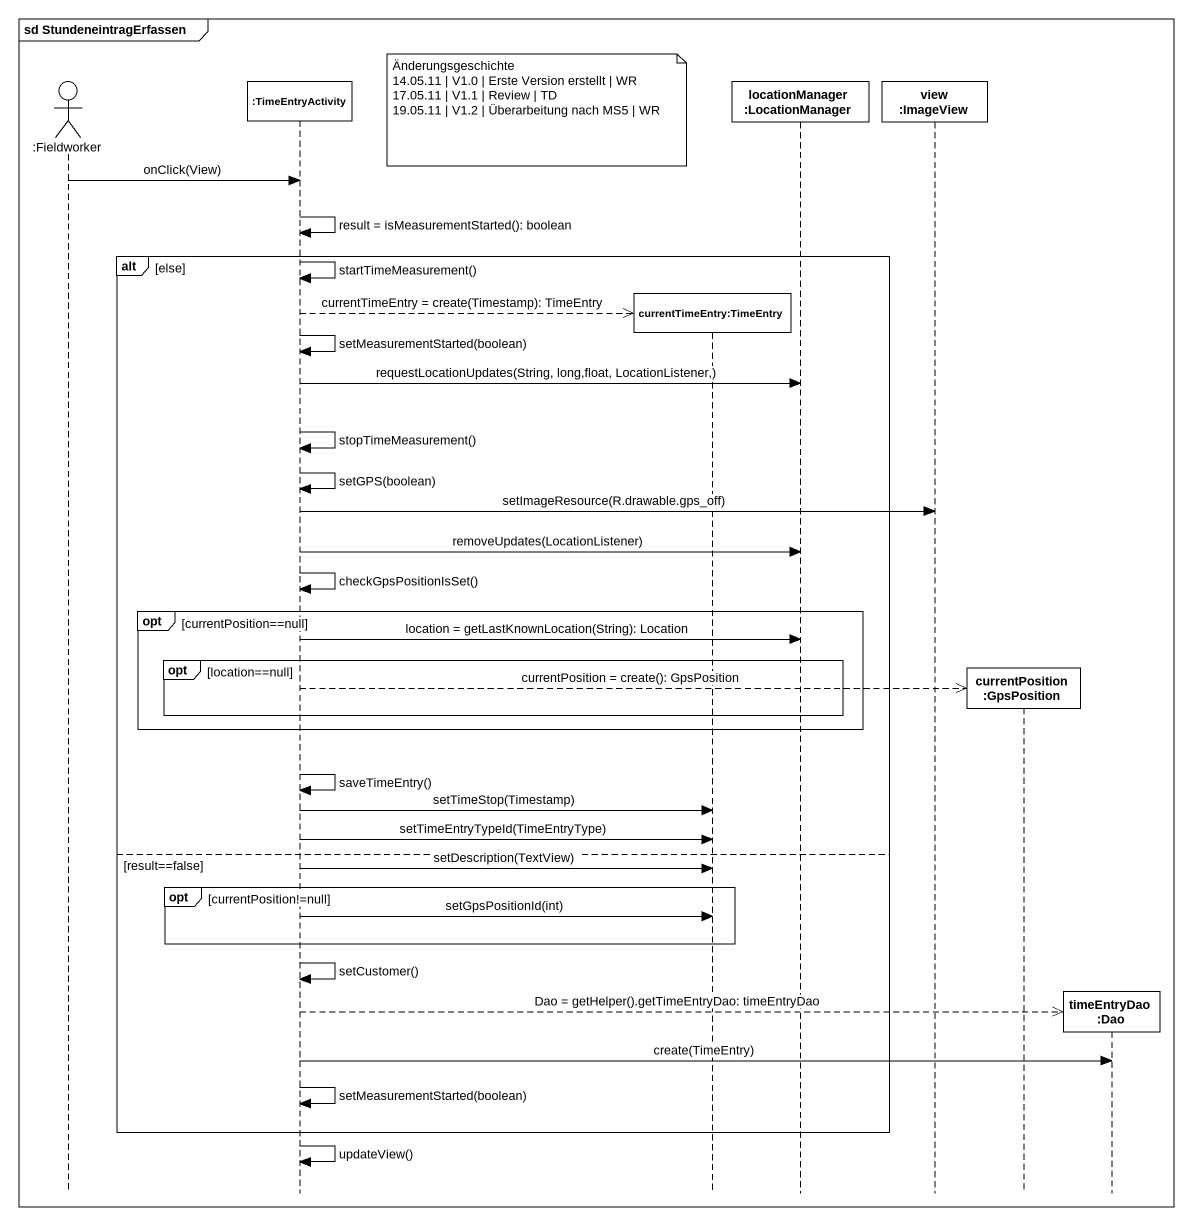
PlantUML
@startuml
mainframe sd StundeneintragErfassen
hide footbox
actor ":Fieldworker" as Fieldworker
participant ":TimeEntryActivity" as TimeEntryActivity
participant "currentTimeEntry:TimeEntry" as currentTimeEntry_TimeEntry
participant "locationManager :LocationManager" as locationManager
participant "view :ImageView" as view_ImageView
participant "currentPosition :GpsPosition" as currentPosition_GpsPosition
participant "timeEntryDao :Dao" as timeEntryDao_Dao

note left of currentTimeEntry_TimeEntry
  Änderungsgeschichte
  14.05.11 | V1.0 | Erste Version erstellt | WR
  17.05.11 | V1.1 | Review | TD
  19.05.11 | V1.2 | Überarbeitung nach MS5 | WR
end note
Fieldworker -> TimeEntryActivity : onClick(View)
TimeEntryActivity -> TimeEntryActivity : result = isMeasurementStarted(): boolean
alt else
  TimeEntryActivity -> TimeEntryActivity : startTimeMeasurement()
  TimeEntryActivity -->> currentTimeEntry_TimeEntry ** : currentTimeEntry = create(Timestamp): TimeEntry
  TimeEntryActivity -> TimeEntryActivity : setMeasurementStarted(boolean)
  TimeEntryActivity -> locationManager : requestLocationUpdates(String, long,float, LocationListener,)
  TimeEntryActivity -> TimeEntryActivity : stopTimeMeasurement()
  TimeEntryActivity -> TimeEntryActivity : setGPS(boolean)
  TimeEntryActivity -> view_ImageView : setImageResource(R.drawable.gps_off)
  TimeEntryActivity -> locationManager : removeUpdates(LocationListener)
  TimeEntryActivity -> TimeEntryActivity : checkGpsPositionIsSet()
  opt currentPosition==null
    TimeEntryActivity -> locationManager : location = getLastKnownLocation(String): Location
    opt location==null
      TimeEntryActivity -->> currentPosition_GpsPosition ** : currentPosition = create(): GpsPosition
    end
  end
  TimeEntryActivity -> TimeEntryActivity : saveTimeEntry()
  TimeEntryActivity -> currentTimeEntry_TimeEntry : setTimeStop(Timestamp)
  TimeEntryActivity -> currentTimeEntry_TimeEntry : setTimeEntryTypeId(TimeEntryType)
else result==false
  TimeEntryActivity -> currentTimeEntry_TimeEntry : setDescription(TextView)
  opt currentPosition!=null
    TimeEntryActivity -> currentTimeEntry_TimeEntry : setGpsPositionId(int)
  end
  TimeEntryActivity -> TimeEntryActivity : setCustomer()
  TimeEntryActivity -->> timeEntryDao_Dao ** : Dao = getHelper().getTimeEntryDao: timeEntryDao
  TimeEntryActivity -> timeEntryDao_Dao : create(TimeEntry)
  TimeEntryActivity -> TimeEntryActivity : setMeasurementStarted(boolean)
end
TimeEntryActivity -> TimeEntryActivity : updateView()
@enduml
